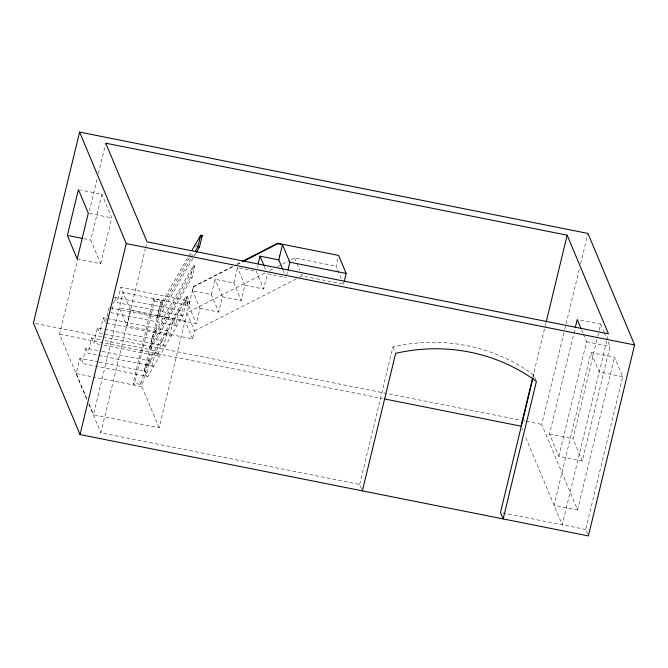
<?xml version="1.0" encoding="UTF-8"?>
<svg xmlns="http://www.w3.org/2000/svg" width="668" height="668" viewBox="0 0 668 668"><rect width="100%" height="100%" fill="white"/><g stroke="black" fill="none" stroke-linecap="round" stroke-linejoin="round"><path stroke-width="0.5" stroke-dasharray="3.34 2.5" d="M86.798 399.297L59.552 334.167L77.647 259.393M89.378 210.896L97.445 177.546M98.421 173.505L105.753 143.194M77.212 259L100.676 263.685L90.806 240.088L101.895 194.254L80.477 189.988M100.676 263.685L111.765 217.851L101.895 194.254M86.648 398.445L76.227 373.546L79.926 358.273L98.204 361.914M182.873 315.73L117.176 302.637L120.875 287.357L186.564 300.45L182.873 315.73L147.778 376.518L82.081 363.417L85.78 348.137L101.043 351.184M153.623 366.381L87.925 353.288L91.625 338.008L100.784 339.837M99.883 344.371L93.779 343.16L97.478 327.879L163.167 340.972M165.322 346.124L99.632 333.023L103.323 317.751L106.379 318.36M109.176 307.622L105.477 322.894L103.323 317.751M180.719 310.587L115.021 297.485L111.331 312.766L177.02 325.859M185.929 296.325L188.075 301.468L187.157 305.293L185.003 300.141L181.304 315.421L179.149 310.269L175.459 325.55L173.304 320.406L169.605 335.678L167.451 330.535L163.76 345.815L161.606 340.663L157.907 355.944L155.753 350.792L152.062 366.072L149.908 360.929L146.208 376.201L144.054 371.057L144.981 367.233L185.929 296.325L187.491 296.634L189.645 301.777L159.151 427.821L93.453 414.728L123.029 292.5L120.875 287.357M361.613 489.026L359.685 484.425L100.826 432.822L145.315 248.922M145.557 247.911L146.776 242.86M264.904 273.087L186.957 312.891L194.488 330.911L192.559 338.91L126.937 325.825L130.636 310.553L123.096 292.534M153.531 298.913L154.433 301.059L134.101 385.085L133.208 382.939L153.531 298.913L161.355 300.475L162.257 302.621L141.925 386.647L93.495 376.986M149.615 348.061L152.387 336.605L193.328 265.689L194.897 266.006L192.125 277.462L151.177 348.379L149.615 348.061L190.555 277.153L193.328 265.689M195.874 253.264L158.558 317.893L156.997 317.584L159.769 306.128L190.864 252.262M161.355 300.475L141.031 384.501L133.208 382.939M232.255 266.557L193.369 286.522L188.752 305.627L123.029 292.5M193.369 286.522L192.626 290.772L211.397 294.513L215.096 279.241L233.867 282.981L237.557 267.701L256.328 271.442M130.636 310.553L196.292 323.638L199.982 308.357L192.451 290.346M199.982 308.357L218.753 312.106L222.452 296.826L214.912 278.806M222.452 296.826L241.223 300.567L244.914 285.286L237.382 267.275M257.255 267.626L257.714 265.714M244.914 285.286L263.685 289.027L267.384 273.755L286.154 277.496M286.614 275.583L287.541 271.767M341.173 278.506L336.021 266.173L338.15 257.38M299.356 277.354L302.136 275.934L343.552 284.192L344.028 282.238M359.685 484.425L392.951 346.926A171.826 164.57 -22.7 0 1 533.724 374.99L536.037 380.501M532.713 377.645L545.906 323.087M533.239 377.011L533.724 374.99M587.631 534.083L585.711 529.482L622.668 376.702L614.502 357.188L591.038 352.512L554.081 505.292L577.544 509.968L541.748 424.397L564.477 330.426M564.727 329.416L579.39 268.786M580.617 263.735L587.706 234.435M608.072 341.816L610.018 346.467L582.296 461.054L558.832 456.369L549.505 434.066L575.014 328.606M558.832 456.369L586.554 341.791L583.448 334.351M582.296 461.054L572.969 438.742L597.501 337.34M597.743 336.33L598.971 331.261M599.213 330.243L600.691 324.164L578.246 319.688M606.744 340.872L562.247 524.806L524.965 435.686M606.987 339.862L608.206 334.843M577.544 509.968L614.502 357.188M189.32 257.965L161.33 306.437L159.769 306.128M189.837 257.063L192.426 252.579M195.54 247.193L197.093 244.496M156.997 317.584L191.198 258.341M191.716 257.439L194.313 252.955M194.897 266.006L153.949 336.914L152.387 336.605M187.491 296.634L146.542 367.55L144.981 367.233M236.881 264.186L240.589 262.282M193.553 286.956L233.357 266.515M237.065 264.611L241.691 262.232M269.546 270.715L273.254 268.82M277.896 266.449L281.612 264.553M282.539 264.077L289.962 260.286M290.889 259.819L294.596 257.923L336.021 266.173M194.488 330.911L298.421 277.83M89.328 213.376L111.765 217.851M83.667 238.668L90.806 240.088M586.554 341.791L610.018 346.467M190.555 277.153L192.125 277.462M622.668 376.702L599.204 372.026L591.038 352.512M188.075 301.468L189.645 301.777M154.433 301.059L162.257 302.621M110.195 307.823L174.866 320.715M107.398 318.561L169.021 330.844M106.496 323.103L171.175 335.996M35.446 323.462L101.928 336.714M102.955 336.923L521.29 420.314M522.309 420.523L525.382 421.132M526.401 421.333L541.748 424.397M104.859 340.647L157.322 351.109M59.552 334.167L382.856 398.612M103.957 345.189L159.477 356.253M549.505 434.066L572.969 438.742M102.062 351.385L151.469 361.238M99.215 362.114L145.624 371.366L147.778 376.518M76.227 373.546L92.476 376.785M502.486 512.899L585.711 529.482M600.691 324.164L603.797 331.595M604.189 332.522L606.519 338.1M581.502 329.708L583.055 333.424M521.775 428.054L522.568 429.967M392.951 346.926L395.264 352.445M342.759 282.297L343.552 284.192M294.596 257.923L296.584 262.658M296.976 263.609L299.757 270.248M301.343 274.039L302.136 275.934M283.057 270.089L285.378 275.642M264.286 266.348L266.607 271.901M256.153 271.016L263.685 289.027M233.683 282.547L241.223 300.567M211.222 294.087L218.753 312.106M186.564 300.45L196.292 323.638M192.559 338.91L185.019 320.89L119.405 307.814L126.937 325.825M115.021 297.485L117.176 302.637M139.771 381.495L159.151 427.821M97.478 327.879L99.632 333.023M91.625 338.008L93.779 343.16M85.78 348.137L87.925 353.288M79.926 358.273L82.081 363.417M89.053 404.19L93.453 414.728M88.802 404.09L100.826 432.822"/><path stroke-width="1" d="M79.601 132.08L33.4 323.053L80.051 434.576L588.399 535.92L634.6 344.947L587.949 233.424L79.601 132.08L126.252 243.603L80.051 434.576M67.351 235.412L78.432 189.578L88.301 213.167L77.212 259L67.351 235.412L82.648 238.459M195.348 251.16L197.937 246.667L200.709 235.211L202.27 235.52L199.498 246.985L196.392 252.37M258.174 263.802L260.027 256.17L278.798 259.91L282.664 269.162M278.798 259.91L282.489 244.63L277.796 243.695L242.618 261.756M288 269.855L289.845 262.215L282.489 244.63M344.262 281.261L346.158 273.446L338.618 255.426L277.621 243.269L242.442 261.33M362.382 490.863L395.648 353.364A171.826 164.57 -22.7 0 1 536.421 381.428L503.154 518.927L500.466 512.49L532.989 378.021M532.463 378.656L520.973 426.151L384.902 399.021M546.157 322.076L567.174 235.178L105.753 143.194L147.027 241.849L608.448 333.833L567.174 235.178M575.265 327.596L577.227 319.479L581.11 328.781M191.9 250.467L200.709 235.211M201.235 237.315L202.27 235.52M289.845 262.215L346.158 273.446M197.937 246.667L199.498 246.985M126.252 243.603L634.6 344.947M277.621 243.269L277.796 243.695M279.541 255.66L279.717 256.086M260.027 256.17L263.902 265.421"/></g></svg>
